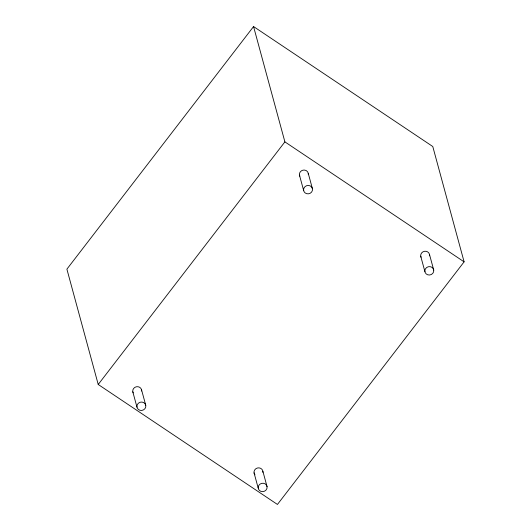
<?xml version="1.0" encoding="UTF-8"?>
<svg xmlns="http://www.w3.org/2000/svg" width="531" height="531" viewBox="0 0 531 531"><rect width="100%" height="100%" fill="white"/><g stroke="black" fill="none" stroke-linecap="round" stroke-linejoin="round"><path stroke-width="0.8" d="M253.559 26.55L66.893 269.157L98.222 384.484L277.441 504.45L464.107 261.843L432.778 146.516L253.559 26.55L284.895 141.87L464.107 261.843M98.222 384.484L284.895 141.87M429.559 254.688L433.734 270.067A4.487 4.195 -15.2 0 1 427.667 274.786A4.487 4.195 -15.2 0 1 426.539 267.604A4.487 4.195 -15.2 0 1 433.734 270.067M420.718 256.194L424.893 271.573M308.265 173.391L312.447 188.77A4.487 4.195 -15.2 0 1 306.513 193.649A4.487 4.195 -15.2 0 1 305.172 186.507A4.487 4.195 -15.2 0 1 312.447 188.77M299.464 175.137L303.646 190.51M262.885 471.302L267.066 486.681A4.487 4.195 -15.2 0 1 260.993 491.401A4.487 4.195 -15.2 0 1 259.871 484.219A4.487 4.195 -15.2 0 1 267.066 486.681M254.044 472.816L258.225 488.188M141.585 389.94L145.759 405.312A4.487 4.195 -15.2 0 1 139.918 410.284A4.487 4.195 -15.2 0 1 138.445 403.168A4.487 4.195 -15.2 0 1 145.759 405.312M132.81 391.825L136.985 407.197M254.96 474.787A4.487 4.195 -15.2 0 1 257.243 468.043A4.487 4.195 -15.2 0 1 262.905 472.404M133.181 392.854A4.487 4.195 -15.2 0 1 136.348 386.774A4.487 4.195 -15.2 0 1 141.651 391.035M299.816 176.173A4.487 4.195 -15.2 0 1 303.095 170.139A4.487 4.195 -15.2 0 1 308.319 174.493M421.037 257.243A4.487 4.195 -15.2 0 1 424.488 251.296A4.487 4.195 -15.2 0 1 429.572 255.789"/></g></svg>
